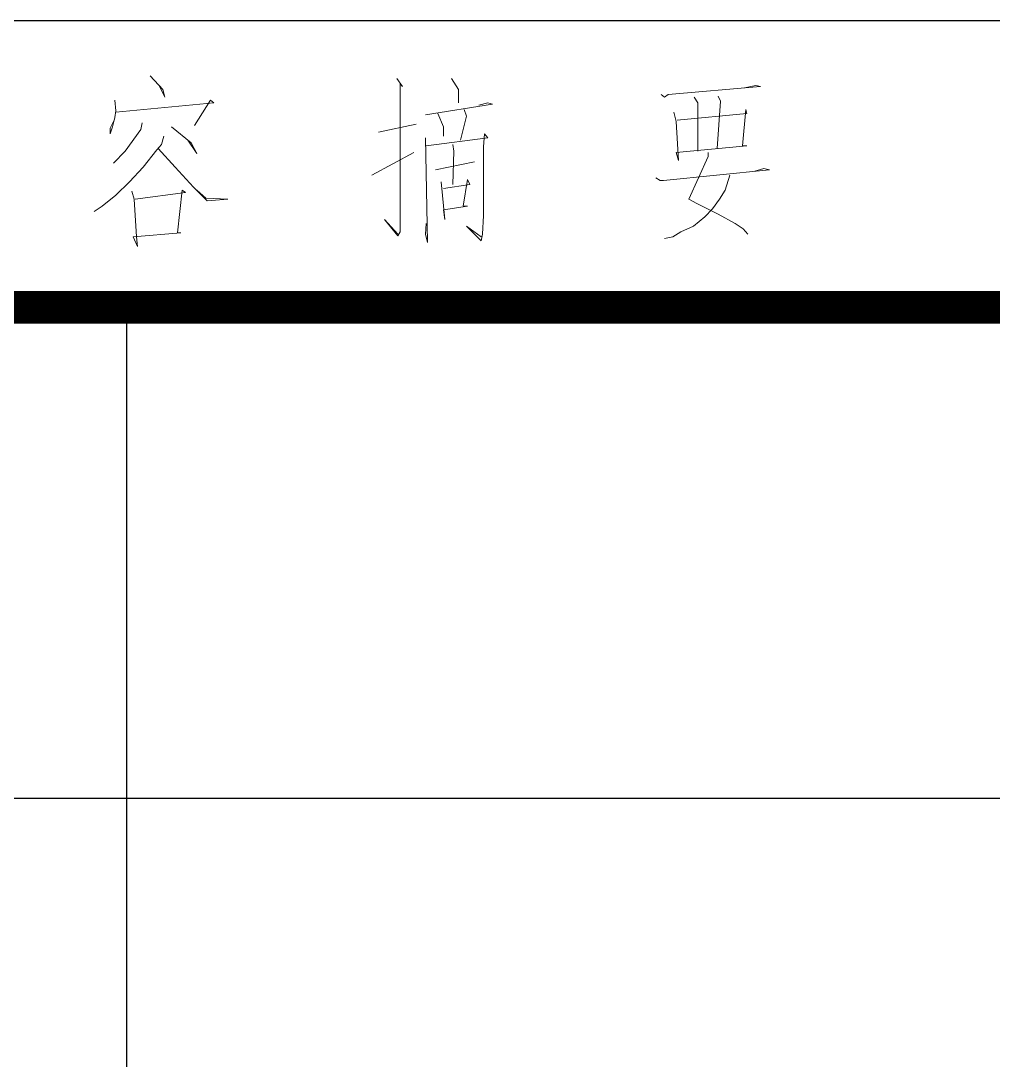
# Model space of a CAD drawing. Extents: x 93518 to 937116, y -359949 to 58022.
# Drawn here: x 758632 to 761008, y -185369 to -182829 of the extents above; entities that cross this region are included whole.
import ezdxf

# ---------------------------------------------------------------- set-up
doc = ezdxf.new("R2010")
doc.units = 0
doc.header["$LTSCALE"] = 1000
doc.header["$MEASUREMENT"] = 0
doc.layers.get('0').update_dxf_attribs({"linetype": 'CONTINUOUS'})
doc.layers.add('Version', color=7, linetype='CONTINUOUS')

# ---------------------------------------------------------------- blocks, each defined once
blk = doc.blocks.new('GEDI_TQ_2012')
at = {"color": 2}
for p, q in [((-90, 0), (-90, 40)), ((0, 28), (-180, 28))]:
    blk.add_line(p, q, dxfattribs=at)
at = {"color": 2, "const_width": 0.8}
blk.add_lwpolyline([(-180, 40), (0, 40)], dxfattribs=at)
blk = doc.blocks.new('GEDI_Version_2012')
at = {"layer": 'Version', "color": 2}
for p, q in [((0, 7), (-180, 7)), ((0, 0), (-180, 0))]:
    blk.add_line(p, q, dxfattribs=at)
at = {"layer": 'Version', "color": 7, "lineweight": 0}
for points in [[(-89.428, 5.654), (-89.122, 5.325), (-89.069, 5.13), (-89.211, 5.422)], [(-83.4, 5.587), (-83.265, 5.392), (-83.318, 5.459), (-83.318, 1.846), (-83.377, 1.748), (-83.707, 2.145), (-83.377, 1.786)], [(-82.068, 5.587), (-81.896, 5.325), (-81.896, 5.228), (-81.896, 4.996)], [(-76.943, 5.198), (-76.86, 5.13), (-76.771, 5.198), (-74.519, 5.392), (-74.631, 5.422), (-74.908, 5.362)], [(-76.135, 5.13), (-76.052, 4.996), (-76.052, 3.813)], [(-75.551, 5.16), (-75.491, 5.033), (-75.574, 3.881)], [(-90.296, 5.063), (-90.266, 4.801), (-90.296, 4.636), (-90.349, 4.405), (-90.408, 4.24), (-90.408, 4.375), (-90.296, 4.607)], [(-90.266, 4.771), (-87.872, 4.996), (-87.954, 5.063), (-88.343, 4.442)], [(-82.704, 4.704), (-81.065, 4.966), (-81.178, 4.996), (-81.395, 4.936)], [(-81.761, 4.831), (-81.701, 4.666), (-81.844, 4.083)], [(-76.636, 4.771), (-76.576, 4.539), (-76.524, 3.589), (-76.576, 3.784), (-74.848, 3.948), (-74.96, 3.948), (-74.878, 4.831), (-74.848, 4.734), (-76.554, 4.569)], [(-82.397, 4.734), (-82.263, 4.405), (-82.263, 4.18)], [(-89.623, 4.509), (-89.653, 4.345), (-90.042, 3.813), (-90.326, 3.522)], [(-88.905, 4.405), (-88.426, 4.015), (-88.291, 3.754), (-88.508, 4.083)], [(-83.849, 4.277), (-82.928, 4.472)], [(-89.099, 4.18), (-89.152, 3.978), (-89.264, 3.851), (-89.6, 3.424), (-89.93, 3.065), (-90.266, 2.736), (-90.603, 2.474), (-90.798, 2.34)], [(-82.704, 4.143), (-82.652, 1.584), (-82.704, 1.786), (-82.682, 2.048)], [(-82.682, 3.948), (-81.178, 4.143), (-81.26, 4.24), (-81.282, 3.918), (-81.282, 2.242), (-81.312, 1.786), (-81.342, 1.621), (-81.701, 1.98), (-81.342, 1.719)], [(-89.234, 3.881), (-88.815, 3.424), (-88.373, 2.931), (-88.037, 2.601), (-87.535, 2.639), (-88.067, 2.669), (-88.291, 2.863)], [(-82.038, 3.978), (-82.008, 3.813), (-82.038, 2.998)], [(-84.013, 3.23), (-82.988, 3.784)], [(-75.798, 3.784), (-75.798, 3.686), (-76.269, 2.639), (-76.075, 2.534), (-75.551, 2.272), (-75.132, 2.048), (-74.938, 1.913), (-74.825, 1.786)], [(-82.457, 3.357), (-81.507, 3.552)], [(-77.077, 3.163), (-76.965, 3.095), (-76.883, 3.095), (-74.294, 3.357), (-74.436, 3.387), (-74.653, 3.327)], [(-82.315, 3.065), (-82.233, 2.145), (-82.263, 2.377), (-81.679, 2.474), (-81.784, 2.474), (-81.679, 3.125), (-81.619, 2.998), (-82.263, 2.901)], [(-75.267, 3.23), (-75.379, 2.863), (-75.521, 2.639), (-75.686, 2.407), (-75.88, 2.212), (-76.157, 1.98), (-76.464, 1.846), (-76.658, 1.719), (-76.86, 1.681)], [(-89.877, 2.833), (-89.817, 2.639), (-89.765, 1.719), (-89.735, 1.487), (-89.847, 1.719), (-88.68, 1.816), (-88.762, 1.816), (-88.65, 2.863), (-88.568, 2.803), (-89.795, 2.639)]]:
    blk.add_lwpolyline(points, dxfattribs=at)

msp = doc.modelspace()

# ---------------------------------------------------------------- block references
at = {"xscale": 100, "yscale": 100, "zscale": 100}
for name, p in [('GEDI_Version_2012', (767891.4, -183528.9)), ('GEDI_TQ_2012', (767891.4, -187528.9))]:
    msp.add_blockref(name, p, dxfattribs=at)

doc.saveas('drawing.dxf')
